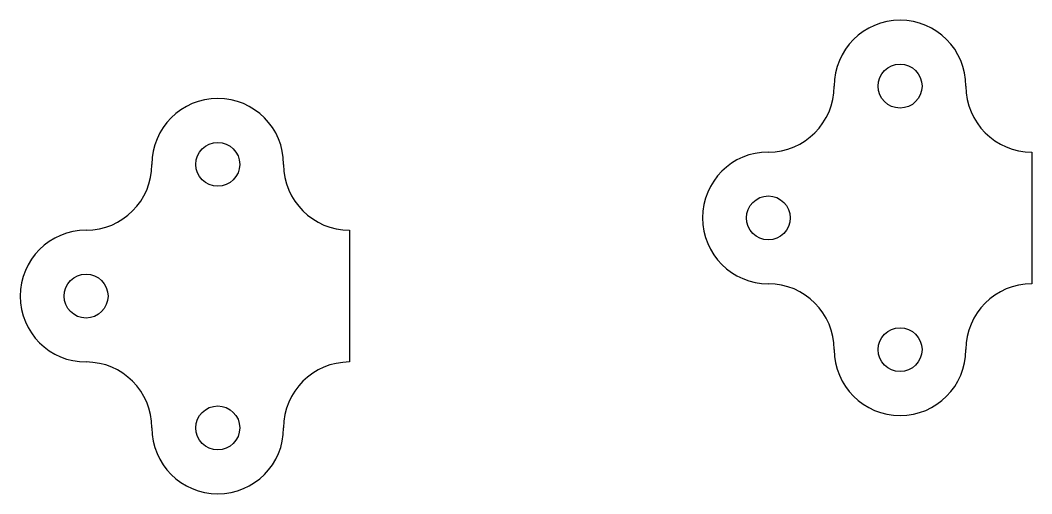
# Model space of a CAD drawing. Header units: millimetres. Extents: x 965 to 1333, y 1859 to 2032.
import ezdxf

# ---------------------------------------------------------------- set-up
doc = ezdxf.new("R2010")
doc.units = ezdxf.units.MM

msp = doc.modelspace()

# ---------------------------------------------------------------- linework, layer by layer
for p, q in [((1333.45, 1983.63), (1333.45, 1935.63)), ((1084.78, 1955.13), (1084.78, 1907.13))]:
    msp.add_line(p, q)
for centre in [(1285.45, 2007.63), (1036.78, 1979.13), (1237.45, 1959.63), (988.78, 1931.13), (1285.45, 1911.63), (1036.78, 1883.13)]:
    msp.add_circle(centre, 8)
for centre, start, end in [((1285.45, 2007.63), 0, 180), ((1237.45, 2007.63), 270, 0), ((1333.45, 2007.63), 180, 270), ((1036.78, 1979.13), 0, 180), ((1237.45, 1959.63), 90, 270), ((988.78, 1979.13), 270, 0), ((1084.78, 1979.13), 180, 270), ((988.78, 1931.13), 90, 270), ((1237.45, 1911.63), 0, 90), ((1333.45, 1911.63), 90, 180), ((1285.45, 1911.63), 180, 0), ((988.78, 1883.13), 0, 90), ((1084.78, 1883.13), 90, 180), ((1036.78, 1883.13), 180, 0)]:
    msp.add_arc(centre, 24, start, end)

doc.saveas('drawing.dxf')
